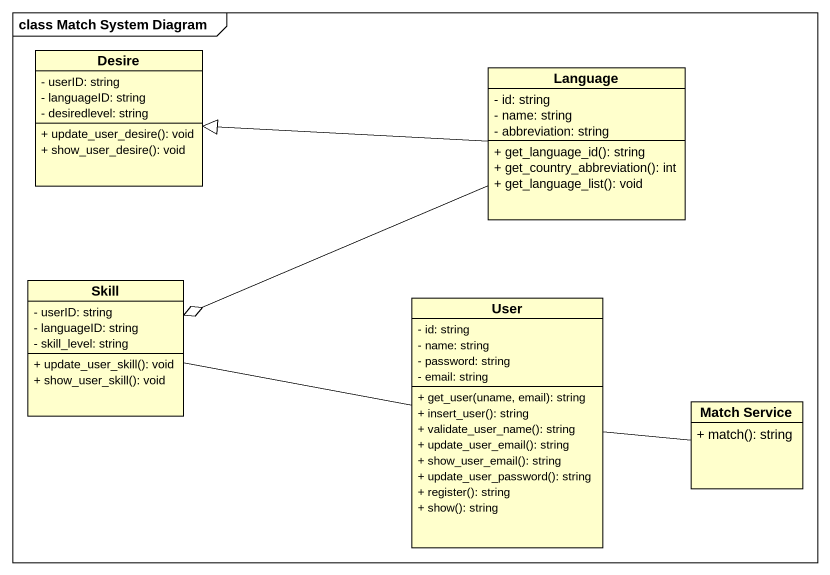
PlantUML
@startuml
mainframe class Match System Diagram
hide circle
hide empty members
skinparam classAttributeIconSize 0
class Desire {
  - userID: string
  - languageID: string
  - desiredlevel: string
  + update_user_desire(): void
  + show_user_desire(): void
}
class Language {
  - id: string
  - name: string
  - abbreviation: string
  + get_language_id(): string
  + get_country_abbreviation(): int
  + get_language_list(): void
}
class Skill {
  - userID: string
  - languageID: string
  - skill_level: string
  + update_user_skill(): void
  + show_user_skill(): void
}
class User {
  - id: string
  - name: string
  - password: string
  - email: string
  + get_user(uname, email): string
  + insert_user(): string
  + validate_user_name(): string
  + update_user_email(): string
  + show_user_email(): string
  + update_user_password(): string
  + register(): string
  + show(): string
}
class "Match Service" as Match_Service {
  + match(): string
}
Language -left-|> Desire
Language -left-o Skill
Skill -right- User
User -right- Match_Service
@enduml
